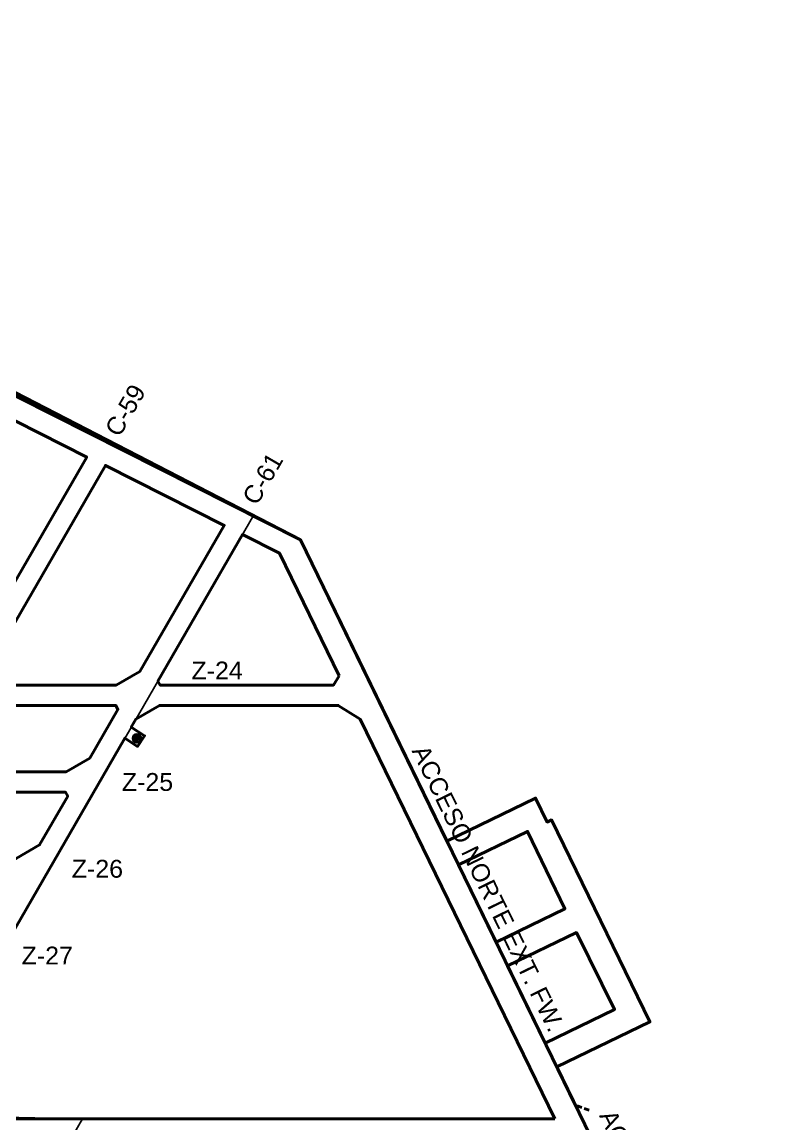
# Model space of a CAD drawing. Header units: millimetres. Extents: x -28 to 1943, y -5245 to 2752.
# Drawn here: x 1793.3 to 1938.4, y 85.8 to 301.6 of the extents above; entities that cross this region are included whole.
import ezdxf
from ezdxf.enums import TextEntityAlignment as Align

# ---------------------------------------------------------------- set-up
doc = ezdxf.new("R2010")
doc.units = ezdxf.units.MM
doc.linetypes.add('DASHEDX2', pattern=[1.5, 1, -0.5])
doc.layers.add('167', color=10, linetype='Continuous')
doc.styles.add('DG-T1-473 TO 560$0$Standard', font='arial.ttf')
doc.styles.add('DG-T1-473 TO 560$1$Standard', font='arial.ttf')

msp = doc.modelspace()

# ---------------------------------------------------------------- hatches: boundary and pattern name
at = {"linetype": 'Continuous', "lineweight": 40}
h = msp.add_hatch(color=3, dxfattribs=at)
h.paths.add_polyline_path([(1816.583, 161.305, 0.4142136), (1815.833, 162.055), (1815.833, 161.305)])
h.paths.add_polyline_path([(1815.083, 161.305, 0.4142136), (1815.833, 160.555), (1815.833, 161.305)])
h = msp.add_hatch(color=3, dxfattribs=at)
h.paths.add_polyline_path([(1816.583, 161.305, 0.4142136), (1815.833, 162.055), (1815.833, 161.305)])
h.paths.add_polyline_path([(1815.083, 161.305, 0.4142136), (1815.833, 160.555), (1815.833, 161.305)])

# ---------------------------------------------------------------- linework, layer by layer
at = {"color": 3, "linetype": 'Continuous', "lineweight": 40}
for p, q in [((1815.833, 160.555), (1815.833, 162.055)), ((1815.833, 160.555), (1815.833, 162.055)), ((1815.083, 161.305), (1816.583, 161.305)), ((1815.083, 161.305), (1816.583, 161.305))]:
    msp.add_line(p, q, dxfattribs=at)
at = {"color": 3, "linetype": 'DASHEDX2', "lineweight": 40}
msp.add_line((1904.404, 88.474), (1901.731, 89.399), dxfattribs=at)
msp.add_line((1904.404, 88.474), (1901.731, 89.399), dxfattribs=at)
at = {"color": 7, "lineweight": 40}
for points in [[(1901.731, 89.399), (1847.866, 200.195), (1758.062, 245.539), (1759.852, 249.174)], [(1901.731, 89.399), (1847.866, 200.195), (1758.062, 245.539), (1759.852, 249.174)], [(1938.443, 13.854), (1898.055, 96.942), (1916.29, 105.76), (1897.052, 145.332), (1896.187, 144.914), (1893.914, 149.591), (1876.546, 141.192), (1847.866, 200.195), (1765.877, 242.49)], [(1897.653, 86.748), (1771.302, 86.748), (1770.861, 87.511), (1774.761, 94.266), (1777.532, 92.666), (1778.782, 94.831), (1776.011, 96.431), (1813.491, 161.349), (1815.982, 159.711), (1817.356, 161.8), (1814.743, 163.518), (1815.657, 165.08), (1820.279, 167.748), (1855.275, 167.748), (1859.586, 165.05), (1897.653, 86.748)], [(1897.653, 86.748), (1771.302, 86.748), (1770.861, 87.511), (1774.761, 94.266), (1777.532, 92.666), (1778.782, 94.831), (1776.011, 96.431), (1813.491, 161.349), (1815.982, 159.711), (1817.356, 161.8), (1814.743, 163.518), (1815.657, 165.08), (1820.279, 167.748), (1855.275, 167.748), (1859.586, 165.05), (1897.653, 86.748)]]:
    msp.add_lwpolyline(points, dxfattribs=at)
at = {"lineweight": 40}
msp.add_lwpolyline([(1782.78, 228.155), (1806.026, 216.418), (1781.776, 174.416), (1777.154, 171.748), (1751.094, 171.748), (1750.654, 172.511), (1782.78, 228.155)], dxfattribs=at)
msp.add_lwpolyline([(1782.78, 228.155), (1806.026, 216.418), (1781.776, 174.416), (1777.154, 171.748), (1751.094, 171.748), (1750.654, 172.511), (1782.78, 228.155)], dxfattribs=at)
for points in [[(1786.798, 175.116), (1788.289, 174.175), (1789.623, 176.289), (1788.049, 177.282), (1809.69, 214.766), (1832.936, 203.028), (1816.411, 174.406), (1811.807, 171.748), (1785.735, 171.748), (1785.295, 172.511)], [(1786.798, 175.116), (1788.289, 174.175), (1789.623, 176.289), (1788.049, 177.282), (1809.69, 214.766), (1832.936, 203.028), (1816.411, 174.406), (1811.807, 171.748), (1785.735, 171.748), (1785.295, 172.511)], [(1806.602, 157.416), (1801.98, 154.748), (1775.92, 154.748), (1775.48, 155.511), (1781.004, 165.08), (1785.626, 167.748), (1811.697, 167.748), (1812.138, 166.985)], [(1806.602, 157.416), (1801.98, 154.748), (1775.92, 154.748), (1775.48, 155.511), (1781.004, 165.08), (1785.626, 167.748), (1811.697, 167.748), (1812.138, 166.985)], [(1765.665, 138.511), (1766.105, 137.748), (1792.165, 137.748), (1796.787, 140.416), (1802.311, 149.985), (1801.871, 150.748), (1775.811, 150.748), (1771.189, 148.08)], [(1765.665, 138.511), (1766.105, 137.748), (1792.165, 137.748), (1796.787, 140.416), (1802.311, 149.985), (1801.871, 150.748), (1775.811, 150.748), (1771.189, 148.08)]]:
    msp.add_lwpolyline(points, close=True, dxfattribs=at)
at = {"color": 7, "lineweight": 40}
for points in [[(1855.455, 173.547), (1843.786, 197.55), (1836.512, 201.223), (1819.947, 172.511), (1820.388, 171.748), (1854.33, 171.748)], [(1855.455, 173.547), (1843.786, 197.55), (1836.512, 201.223), (1819.947, 172.511), (1820.388, 171.748), (1854.33, 171.748)], [(1878.82, 136.515), (1886.164, 121.405), (1899.671, 127.937), (1892.357, 143.062)], [(1888.446, 116.712), (1901.923, 123.264), (1909.375, 108.193), (1895.782, 101.619)]]:
    msp.add_lwpolyline(points, close=True, dxfattribs=at)
at = {"color": 3, "linetype": 'Continuous', "lineweight": 40}
msp.add_circle((1815.833, 161.305), 0.75, dxfattribs=at)
at = {"layer": '167'}
msp.add_lwpolyline([(793.984, -747.719), (1288.758, -747.718), (1347.109, -646.658), (1351.609, -644.06), (1383.259, -644.06), (1805.194, 86.748), (1770.861, 87.511), (1838.66, 204.944), (1646.978, 301.627), (1521.565, 87.697), (1424.451, 87.511), (1164.8, -363.75), (913.868, -363.748), (890.119, -410.232), (793.984, -747.719)], close=True, dxfattribs=at)

# ---------------------------------------------------------------- texts
at = {"linetype": 'Continuous', "style": 'DG-T1-473 TO 560$0$Standard'}
for s, p in [('C-59', (1816.206, 230.168)), ('C-61', (1843.116, 216.779))]:
    msp.add_text(s, height=3.5, rotation=60, dxfattribs=at).set_placement(p, align=Align.MIDDLE_RIGHT)
for s, p in [('Z-24', (1831.546, 174.6)), ('Z-25', (1817.913, 152.76)), ('Z-26', (1808.098, 135.76)), ('Z-27', (1798.284, 118.76))]:
    msp.add_text(s, height=3.5, dxfattribs=at).set_placement(p, align=Align.MIDDLE_CENTER)
at = {"color": 7, "linetype": 'Continuous', "style": 'DG-T1-473 TO 560$1$Standard'}
for p in [(1871.185, 159.638), (1907.881, 88.18)]:
    msp.add_text('ACCESO NORTE EXT. FW.', height=3.5, rotation=295.96136, dxfattribs=at).set_placement(p, align=Align.MIDDLE_LEFT)

doc.saveas('drawing.dxf')
